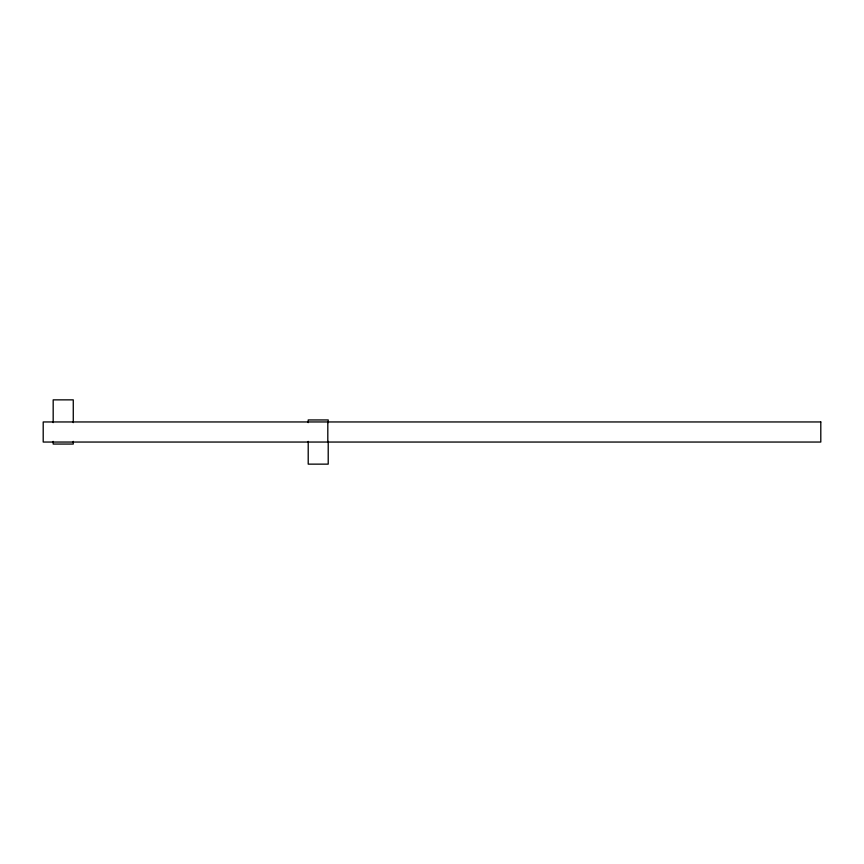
<?xml version="1.0" encoding="UTF-8"?>
<svg xmlns="http://www.w3.org/2000/svg" width="864" height="864" viewBox="0 0 864 864"><rect width="100%" height="100%" fill="white"/><g stroke="black" fill="none" stroke-linecap="round" stroke-linejoin="round"><path stroke-width="1.3" d="M328.212 422.626L328.212 419.947L308.21 419.947L308.21 422.626M328.212 441.374L328.212 464.141L308.21 464.141L308.21 441.374M327.812 421.956L327.812 442.044M73.267 422.626L73.267 399.859L53.179 399.859L53.179 422.626M73.267 441.374L73.267 444.053L53.179 444.053L53.179 441.374M820.8 421.956L43.2 421.956L43.2 442.044L820.8 442.044L820.8 421.956"/></g></svg>
